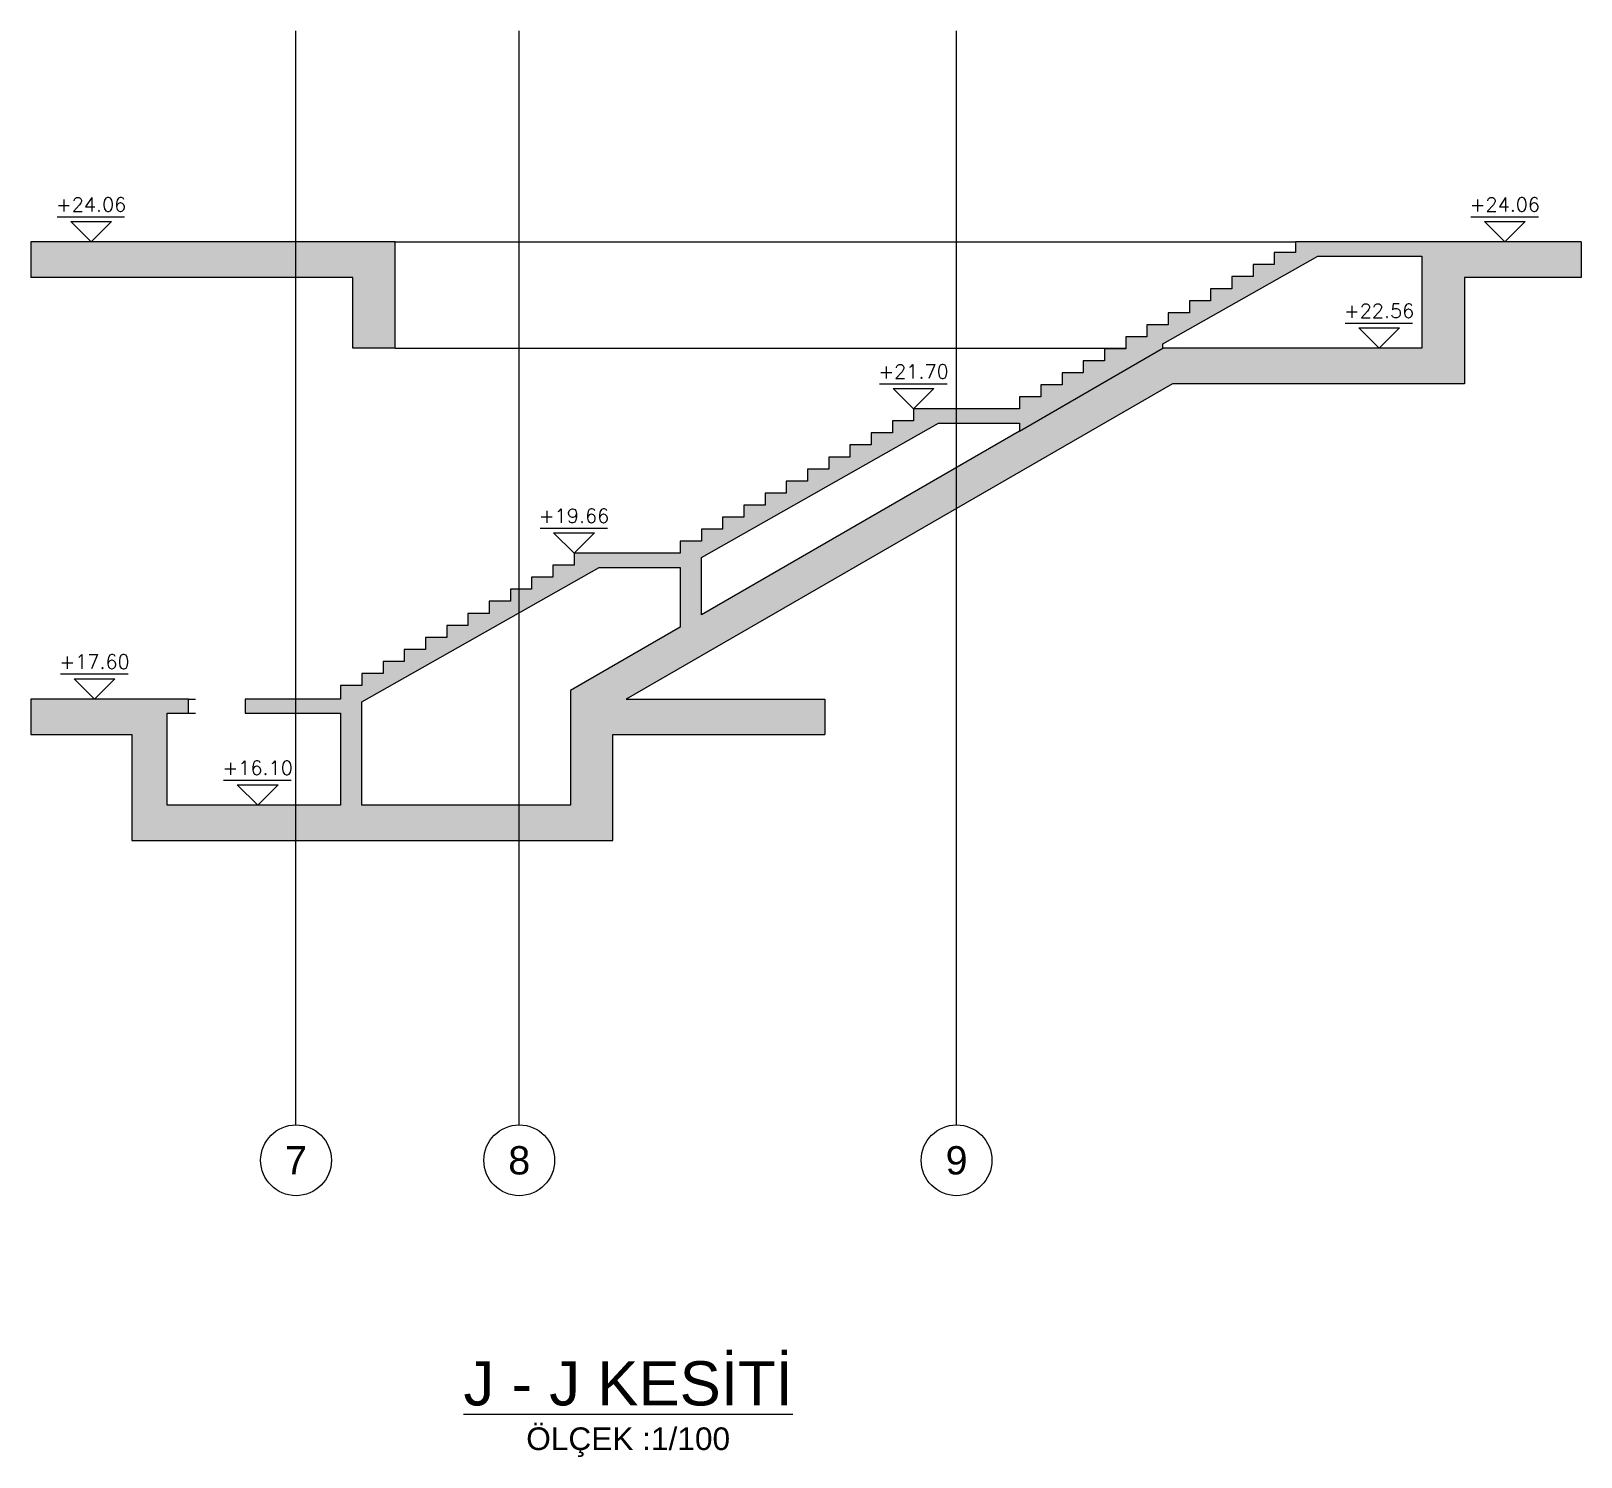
# Model space of a CAD drawing. Header units: millimetres. Extents: x 400392 to 401301, y 4543945 to 4544121.
# Drawn here: x 401212.12 to 401234.03, y 4543973.55 to 4543993.71 of the extents above; entities that cross this region are included whole.
import ezdxf
from ezdxf.enums import TextEntityAlignment as Align

# ---------------------------------------------------------------- set-up
doc = ezdxf.new("R2010")
doc.units = ezdxf.units.MM
for name, pattern in [('AKS', [3, 2.5, -0.25, 0, -0.25]), ('CIZGI', [0.4, 0.25, -0.15]), ('CONTINU', [0]), ('Dot', [4, 0, -4])]:
    doc.linetypes.add(name, pattern=pattern)
for name, color, linetype in [('aks prota', 2, 'AKS'), ('caks prota', 4, 'Continuous'), ('görünüş prota', 4, 'Continuous'), ('kesik prota', 2, 'CIZGI'), ('kesit prota', 1, 'Continuous'), ('kesit tarama prota', 252, 'Continuous'), ('kot prota', 4, 'Continuous'), ('PRT-CST-rc_level', 6, 'Continuous'), ('PRT-CST-rc_levermark', 4, 'Continuous'), ('t35 prota', 3, 'Continuous'), ('taks prota', 7, 'Continuous'), ('tplan prota', 7, 'Continuous')]:
    doc.layers.add(name, color=color, linetype=linetype)
doc.styles.add('Arial', font='Arial.ttf')
doc.styles.add('OLCU', font='romanstw.shx')
doc.styles.add('TAKS', font='Arial Unicode.ttf')

# ---------------------------------------------------------------- blocks, each defined once
blk = doc.blocks.new('KOTK5')
at = {"layer": 'PRT-CST-rc_levermark'}
blk.add_line((216.7, 160), (-213.3, 160), dxfattribs=at)
blk.add_lwpolyline([(130, 130), (-130, 130), (0, 0)], close=True, dxfattribs=at)
at = {"layer": 'PRT-CST-rc_level', "style": 'OLCU'}
blk.add_attdef('000.00', text='', height=90, dxfattribs=at).set_placement((0, 193.1), align=Align.CENTER)
blk = doc.blocks.new('J-J Kesiti')
at = {"layer": 'kesit tarama prota'}
h = blk.add_hatch(color=256, dxfattribs=at)
h.dxf.hatch_style = 1
h.paths.add_polyline_path([(401318.669, 4543981.471), (401313.521, 4543981.471), (401313.521, 4543980.971), (401318.069, 4543980.971), (401318.069, 4543979.971), (401318.669, 4543979.971)])
h = blk.add_hatch(color=256, dxfattribs=at)
h.dxf.hatch_style = 1
h.paths.add_polyline_path([(401333.787, 4543980.971), (401335.436, 4543980.971), (401335.436, 4543981.471), (401331.399, 4543981.471), (401331.399, 4543981.321), (401331.099, 4543981.321), (401331.099, 4543981.151), (401330.799, 4543981.151), (401330.799, 4543980.981), (401330.499, 4543980.981), (401330.499, 4543980.811), (401330.199, 4543980.811), (401330.199, 4543980.641), (401329.899, 4543980.641), (401329.899, 4543980.471), (401329.599, 4543980.471), (401329.599, 4543980.301), (401329.299, 4543980.301), (401329.299, 4543980.131), (401328.999, 4543980.131), (401328.999, 4543979.961), (401328.699, 4543979.961), (401328.699, 4543979.791), (401328.399, 4543979.791), (401328.399, 4543979.621), (401328.099, 4543979.621), (401328.099, 4543979.451), (401327.799, 4543979.451), (401327.799, 4543979.281), (401327.499, 4543979.281), (401327.499, 4543979.111), (401325.999, 4543979.111), (401325.999, 4543978.941), (401325.699, 4543978.941), (401325.699, 4543978.771), (401325.399, 4543978.771), (401325.399, 4543978.601), (401325.099, 4543978.601), (401325.099, 4543978.431), (401324.799, 4543978.431), (401324.799, 4543978.261), (401324.499, 4543978.261), (401324.499, 4543978.091), (401324.199, 4543978.091), (401324.199, 4543977.921), (401323.899, 4543977.921), (401323.899, 4543977.751), (401323.599, 4543977.751), (401323.599, 4543977.581), (401323.299, 4543977.581), (401323.299, 4543977.411), (401322.999, 4543977.411), (401322.999, 4543977.241), (401322.699, 4543977.241), (401322.699, 4543977.071), (401321.199, 4543977.071), (401321.199, 4543976.901), (401320.899, 4543976.901), (401320.899, 4543976.731), (401320.599, 4543976.731), (401320.599, 4543976.561), (401320.299, 4543976.561), (401320.299, 4543976.391), (401319.999, 4543976.391), (401319.999, 4543976.221), (401319.699, 4543976.221), (401319.699, 4543976.051), (401319.399, 4543976.051), (401319.399, 4543975.881), (401319.099, 4543975.881), (401319.099, 4543975.711), (401318.799, 4543975.711), (401318.799, 4543975.541), (401318.499, 4543975.541), (401318.499, 4543975.371), (401318.199, 4543975.371), (401318.199, 4543975.201), (401317.899, 4543975.201), (401317.899, 4543975.008), (401316.548, 4543975.008), (401316.548, 4543974.808), (401317.899, 4543974.808), (401317.899, 4543973.508), (401315.448, 4543973.508), (401315.448, 4543974.808), (401315.748, 4543974.808), (401315.748, 4543975.008), (401313.521, 4543975.008), (401313.521, 4543974.508), (401314.948, 4543974.508), (401314.948, 4543973.008), (401321.748, 4543973.008), (401321.748, 4543973.708), (401321.148, 4543973.708), (401321.148, 4543973.508), (401318.199, 4543973.508), (401318.199, 4543974.971), (401321.552, 4543976.871), (401322.699, 4543976.871), (401322.699, 4543976.027), (401321.148, 4543975.131), (401321.148, 4543973.708), (401321.748, 4543973.708), (401321.748, 4543974.508), (401324.744, 4543974.508), (401324.744, 4543975.008), (401321.934, 4543975.008), (401329.659, 4543979.468), (401333.787, 4543979.468)])
h.paths.add_polyline_path([(401329.525, 4543979.968), (401329.525, 4543980.029), (401331.717, 4543981.271), (401333.187, 4543981.271), (401333.187, 4543979.968)], flags=16)
h.paths.add_polyline_path([(401327.499, 4543978.911), (401327.499, 4543978.798), (401322.999, 4543976.2), (401322.999, 4543977.011), (401326.352, 4543978.911)], flags=16)
at = {"layer": 'aks prota', "ltscale": 10}
for p, q in [((401317.265, 4543968.988), (401317.265, 4543984.454)), ((401320.425, 4543968.988), (401320.425, 4543984.454)), ((401326.605, 4543968.988), (401326.605, 4543984.454))]:
    blk.add_line(p, q, dxfattribs=at)
at = {"layer": 'caks prota', "ltscale": 0.05}
for centre in [(401317.268, 4543968.488), (401320.424, 4543968.488), (401326.607, 4543968.488)]:
    blk.add_circle(centre, 0.5, dxfattribs=at)
at = {"layer": 'görünüş prota'}
for points in [[(401318.669, 4543981.471), (401331.399, 4543981.471)], [(401318.669, 4543979.971), (401328.999, 4543979.971)]]:
    blk.add_lwpolyline(points, dxfattribs=at)
at = {"layer": 'görünüş prota', "color": 4, "linetype": 'Dot'}
for points in [[(401315.748, 4543975.008), (401316.548, 4543975.008)], [(401315.748, 4543974.808), (401316.548, 4543974.808)]]:
    blk.add_lwpolyline(points, dxfattribs=at)
at = {"layer": 'kesik prota', "ltscale": 10}
for points in [[(401313.521, 4543981.471), (401313.521, 4543980.971)], [(401335.436, 4543981.471), (401335.436, 4543980.971)], [(401327.499, 4543978.798), (401329.525, 4543979.968)], [(401313.521, 4543975.008), (401313.521, 4543974.508)], [(401324.744, 4543975.008), (401324.744, 4543974.508)]]:
    blk.add_lwpolyline(points, dxfattribs=at)
at = {"layer": 'kesit prota'}
for p, q in [((401318.669, 4543979.971), (401318.669, 4543981.471)), ((401318.069, 4543979.971), (401318.069, 4543980.971))]:
    blk.add_line(p, q, dxfattribs=at)
for points in [[(401318.669, 4543981.471), (401313.521, 4543981.471)], [(401335.436, 4543981.471), (401331.399, 4543981.471), (401331.399, 4543981.321), (401331.099, 4543981.321), (401331.099, 4543981.151), (401330.799, 4543981.151), (401330.799, 4543980.981), (401330.499, 4543980.981), (401330.499, 4543980.811), (401330.199, 4543980.811), (401330.199, 4543980.641), (401329.899, 4543980.641), (401329.899, 4543980.471), (401329.599, 4543980.471), (401329.599, 4543980.301), (401329.299, 4543980.301), (401329.299, 4543980.131), (401328.999, 4543980.131), (401328.999, 4543979.961), (401328.699, 4543979.961), (401328.699, 4543979.791), (401328.399, 4543979.791), (401328.399, 4543979.621), (401328.099, 4543979.621), (401328.099, 4543979.451), (401327.799, 4543979.451), (401327.799, 4543979.281), (401327.499, 4543979.281), (401327.499, 4543979.111), (401325.999, 4543979.111), (401325.999, 4543978.941), (401325.699, 4543978.941), (401325.699, 4543978.771), (401325.399, 4543978.771), (401325.399, 4543978.601), (401325.099, 4543978.601), (401325.099, 4543978.431), (401324.799, 4543978.431), (401324.799, 4543978.261), (401324.499, 4543978.261), (401324.499, 4543978.091), (401324.199, 4543978.091), (401324.199, 4543977.921), (401323.899, 4543977.921), (401323.899, 4543977.751), (401323.599, 4543977.751), (401323.599, 4543977.581), (401323.299, 4543977.581), (401323.299, 4543977.411), (401322.999, 4543977.411), (401322.999, 4543977.241), (401322.699, 4543977.241), (401322.699, 4543977.071), (401321.199, 4543977.071), (401321.199, 4543976.901), (401320.899, 4543976.901), (401320.899, 4543976.731), (401320.599, 4543976.731), (401320.599, 4543976.561), (401320.299, 4543976.561), (401320.299, 4543976.391), (401319.999, 4543976.391), (401319.999, 4543976.221), (401319.699, 4543976.221), (401319.699, 4543976.051), (401319.399, 4543976.051), (401319.399, 4543975.881), (401319.099, 4543975.881), (401319.099, 4543975.711), (401318.799, 4543975.711), (401318.799, 4543975.541), (401318.499, 4543975.541), (401318.499, 4543975.371), (401318.199, 4543975.371), (401318.199, 4543975.201), (401317.899, 4543975.201), (401317.899, 4543975.008), (401316.548, 4543975.008), (401316.548, 4543974.808), (401317.899, 4543974.808), (401317.899, 4543973.508)], [(401318.069, 4543980.971), (401313.521, 4543980.971)], [(401335.436, 4543980.971), (401333.787, 4543980.971), (401333.787, 4543979.468), (401329.659, 4543979.468), (401321.934, 4543975.008), (401324.744, 4543975.008)], [(401318.669, 4543979.971), (401318.069, 4543979.971)], [(401317.896, 4543973.508), (401315.448, 4543973.508), (401315.448, 4543974.808), (401315.748, 4543974.808), (401315.748, 4543975.008), (401313.521, 4543975.008)], [(401313.521, 4543974.508), (401314.948, 4543974.508), (401314.948, 4543973.008), (401321.748, 4543973.008), (401321.748, 4543974.508), (401324.744, 4543974.508)]]:
    blk.add_lwpolyline(points, dxfattribs=at)
for points in [[(401329.525, 4543980.029), (401331.717, 4543981.271), (401333.187, 4543981.271), (401333.187, 4543979.968), (401329.525, 4543979.968)], [(401322.999, 4543977.011), (401326.352, 4543978.911), (401327.499, 4543978.911), (401327.499, 4543978.798), (401322.999, 4543976.2)], [(401322.699, 4543976.871), (401322.699, 4543976.027), (401321.148, 4543975.131), (401321.148, 4543973.508), (401318.199, 4543973.508), (401318.199, 4543974.971), (401321.552, 4543976.871)]]:
    blk.add_lwpolyline(points, close=True, dxfattribs=at)
at = {"layer": 'kot prota', "linetype": 'CONTINU', "ltscale": 0.1}
ref = blk.add_blockref('KOTK5', (401314.371, 4543981.471), dxfattribs=dict(at, xscale=-0.002222222222222222, yscale=0.002222222222222222, zscale=0.002222222222222222, rotation=359.9999999999036))
ref.add_attrib('000.00', '+24.06', dxfattribs={"layer": 'PRT-CST-rc_level', "height": 0.2, "style": 'OLCU'}).set_placement((401314.371, 4543981.9), align=Align.CENTER)
ref = blk.add_blockref('KOTK5', (401334.359, 4543981.471), dxfattribs=dict(at, xscale=-0.002222222222222222, yscale=0.002222222222222222, zscale=0.002222222222222222, rotation=359.9999999999036))
ref.add_attrib('000.00', '+24.06', dxfattribs={"layer": 'PRT-CST-rc_level', "height": 0.2, "style": 'OLCU'}).set_placement((401334.359, 4543981.9), align=Align.CENTER)
ref = blk.add_blockref('KOTK5', (401332.581, 4543979.968), dxfattribs=dict(at, xscale=-0.002222222222222222, yscale=0.002222222222222222, zscale=0.002222222222222222, rotation=359.9999999999036))
ref.add_attrib('000.00', '+22.56', dxfattribs={"layer": 'PRT-CST-rc_level', "height": 0.2, "style": 'OLCU'}).set_placement((401332.581, 4543980.397), align=Align.CENTER)
ref = blk.add_blockref('KOTK5', (401325.999, 4543979.111), dxfattribs=dict(at, xscale=-0.002222222222222222, yscale=0.002222222222222222, zscale=0.002222222222222222, rotation=359.9999999999036))
ref.add_attrib('000.00', '+21.70', dxfattribs={"layer": 'PRT-CST-rc_level', "height": 0.2, "style": 'OLCU'}).set_placement((401325.999, 4543979.54), align=Align.CENTER)
ref = blk.add_blockref('KOTK5', (401321.199, 4543977.071), dxfattribs=dict(at, xscale=-0.002222222222222222, yscale=0.002222222222222222, zscale=0.002222222222222222, rotation=359.9999999999036))
ref.add_attrib('000.00', '+19.66', dxfattribs={"layer": 'PRT-CST-rc_level', "height": 0.2, "style": 'OLCU'}).set_placement((401321.199, 4543977.5), align=Align.CENTER)
ref = blk.add_blockref('KOTK5', (401314.419, 4543975.008), dxfattribs=dict(at, xscale=-0.002222222222222222, yscale=0.002222222222222222, zscale=0.002222222222222222, rotation=359.9999999999036))
ref.add_attrib('000.00', '+17.60', dxfattribs={"layer": 'PRT-CST-rc_level', "height": 0.2, "style": 'OLCU'}).set_placement((401314.419, 4543975.437), align=Align.CENTER)
ref = blk.add_blockref('KOTK5', (401316.726, 4543973.508), dxfattribs=dict(at, xscale=-0.002222222222222222, yscale=0.002222222222222222, zscale=0.002222222222222222, rotation=359.9999999999036))
ref.add_attrib('000.00', '+16.10', dxfattribs={"layer": 'PRT-CST-rc_level', "height": 0.2, "style": 'OLCU'}).set_placement((401316.726, 4543973.937), align=Align.CENTER)
at = {"layer": 't35 prota', "style": 'Arial'}
blk.add_text('ÖLÇEK :1/100', height=0.32, dxfattribs=at).set_placement((401321.964, 4543964.537), align=Align.MIDDLE)
at = {"layer": 'taks prota', "style": 'TAKS'}
for s, p in [('7', (401317.268, 4543968.488)), ('8', (401320.424, 4543968.488)), ('9', (401326.607, 4543968.488))]:
    blk.add_text(s, height=0.4, dxfattribs=at).set_placement(p, align=Align.MIDDLE_CENTER)
at = {"layer": 'tplan prota', "style": 'Arial'}
blk.add_text('%%UJ - J KESİTİ', height=0.625, dxfattribs=at).set_placement((401321.964, 4543965.412), align=Align.MIDDLE)

msp = doc.modelspace()

# ---------------------------------------------------------------- block references
msp.add_blockref('J-J Kesiti', (-101.401, 9.259))

doc.saveas('drawing.dxf')
